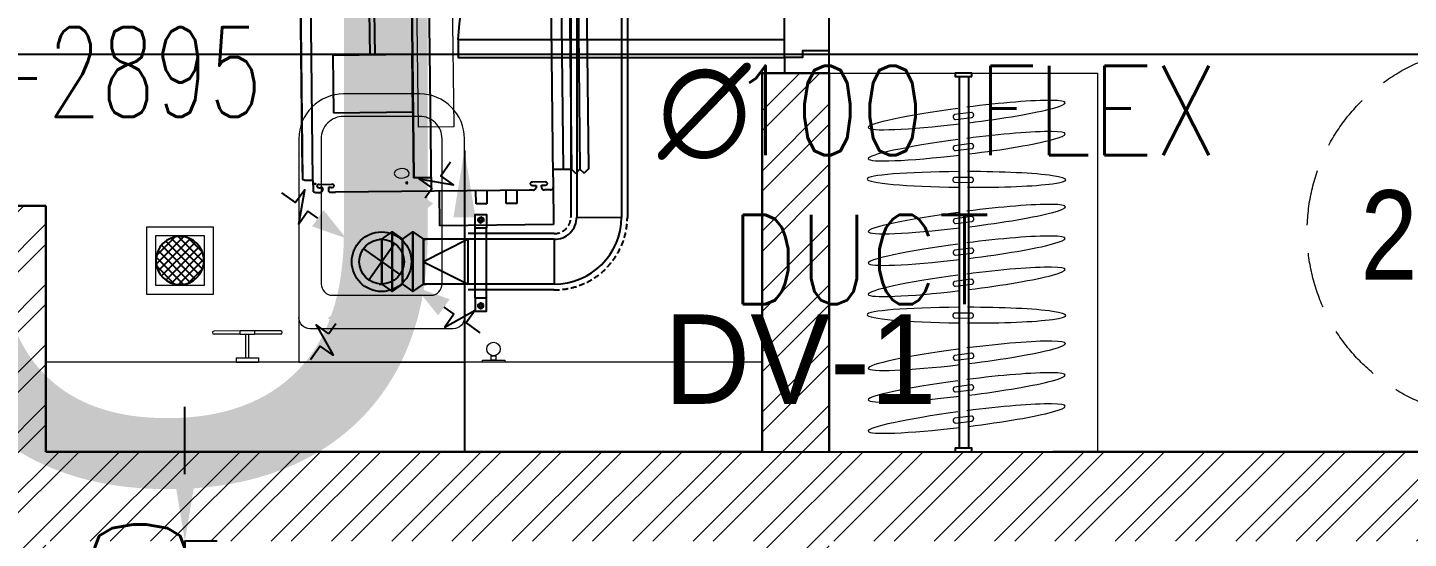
# Model space of a CAD drawing. Header units: millimetres. Extents: x -9226 to 166212, y -13 to 97274.
# Drawn here: x 40609 to 43694, y 47086 to 48228 of the extents above; entities that cross this region are included whole.
import ezdxf

# ---------------------------------------------------------------- set-up
doc = ezdxf.new("R2010")
doc.units = ezdxf.units.MM
for name, pattern in [('$0$DASHED2', [0.375, 0.25, -0.125]), ('01-AT-PLA Floor Plans$0$DASHED', [19.05, 12.7, -6.35]), ('23491-XR-AR-2ND FLOOR PLAN$0$23491-XR-AR-2ND FLOOR PLAN$0$23491-A-XR-MAIN CORE service rooms$0$HIDDEN', [0.375, 0.25, -0.125]), ('23491-XR-AR-2ND FLOOR PLAN$0$23491-XR-AR-2ND FLOOR PLAN$0$Hidden_3', [7.14375, 4.7625, -2.38125]), ('HIDDEN', [9.525, 6.35, -3.175])]:
    doc.linetypes.add(name, pattern=pattern)
doc.layers.get('0').update_dxf_attribs({"color": 8})
doc.layers.get('Defpoints').update_dxf_attribs({"color": 8})
for name, color, linetype in [('-TEXT', 7, 'Continuous'), ('0-AC TEXT', 7, 'Continuous'), ('1.INS', 8, 'Continuous'), ('1.SAD', 5, 'Continuous'), ('1.STR', 8, 'Continuous'), ('1.support 2', 7, 'Continuous'), ('23491-XR-AR-2ND FLOOR PLAN$0$23491-XR-AR-2ND FLOOR PLAN$0$I-JOINERY HIDDEN', 8, '23491-XR-AR-2ND FLOOR PLAN$0$23491-XR-AR-2ND FLOOR PLAN$0$Hidden_3'), ('23491-XR-AR-2ND FLOOR PLAN$0$23491-XR-AR-2ND FLOOR PLAN$0$NEC-DR-FIXTURES', 8, 'Continuous'), ('23491-XR-AR-2ND FLOOR PLAN$0$23491-XR-AR-TYP-FLOOR$0$A-ELC-DP', 8, 'Continuous'), ('23491-XR-AR-2ND FLOOR PLAN$0$23491-XR-AR-TYP-FLOOR$0$A-ELC-DP @ 2000', 8, 'Continuous'), ('cloud', 15, 'Continuous'), ('EAD', 30, 'Continuous'), ('ETA-AC-SUPPORT', 25, 'Continuous'), ('INCHULATION', 253, 'Continuous'), ('IZ-EAD', 200, 'Continuous'), ('M-HVAC-FCU-02', 20, 'Continuous'), ('M-HVAC-FCU-05', 20, 'Continuous'), ('UNIT', 20, 'Continuous'), ('VCD SHE', 7, 'Continuous')]:
    doc.layers.add(name, color=color, linetype=linetype)
for name, color, linetype, lineweight in [('1.TAGGING', 7, 'Continuous', 5), ('1.XREF', 8, 'Continuous', 9), ('23491-XR-AR-2ND FLOOR PLAN$0$23491-XR-AR-2ND FLOOR PLAN$0$23491-XR-AR-TYP-FLOOR$0$A-FURN-FREE-PLAN', 8, 'Continuous', 5), ('23491-XR-AR-2ND FLOOR PLAN$0$23491-XR-AR-2ND FLOOR PLAN$0$23491-XR-AR-TYP-FLOOR$0$A-WALL-PATT', 8, 'Continuous', 5), ('23491-XR-AR-2ND FLOOR PLAN$0$23491-XR-AR-2ND FLOOR PLAN$0$23491-XR-AR-TYP-FLOOR$0$Zone-6_30May22$0$TYP$0$2B+G+19+R Typical Floor$0$A-DOOR', 8, 'Continuous', 25), ('23491-XR-AR-2ND FLOOR PLAN$0$23491-XR-AR-2ND FLOOR PLAN$0$A-FIXT-TOIT-PLAN', 8, 'Continuous', 20), ('23491-XR-AR-2ND FLOOR PLAN$0$23491-XR-AR-2ND FLOOR PLAN$0$A-FURN-FREE-PLAN', 8, 'Continuous', 5), ('23491-XR-AR-2ND FLOOR PLAN$0$23491-XR-AR-2ND FLOOR PLAN$0$A-WALL', 8, 'Continuous', 30), ('23491-XR-AR-2ND FLOOR PLAN$0$23491-XR-AR-TYP-FLOOR$0$A-Glaz-Sill', 8, 'Continuous', 5), ('23491-XR-AR-2ND FLOOR PLAN$0$A-WALL', 8, 'Continuous', 30), ('A-ANNO-DIMS', 8, 'Continuous', 9), ('MH TABLE', 15, 'Continuous', 0), ('MH TEXT1', 15, 'Continuous', 0)]:
    doc.layers.add(name, color=color, linetype=linetype, lineweight=lineweight)
doc.styles.add('23491-XR-AR-2ND FLOOR PLAN$0$23491-XR-AR-TYP-FLOOR$0$SDC-TEXT-ARB', font='sdc-arb.shx')
doc.styles.add('JSE', font='romans.shx', dxfattribs={"width": 0.85})
doc.styles.add('NOUSHAD', font='swissc.ttf')
doc.styles.add('ROMANS', font='isocp.shx', dxfattribs={"width": 0.8})
doc.styles.add('ROMANS100', font='romans.shx', dxfattribs={"width": 0.7, "height": 100})
doc.styles.add('SDC-TEXT-ARB', font='sdc-arb.shx', dxfattribs={"height": 0.5})
doc.styles.get("Standard").update_dxf_attribs({"font": 'romans.shx', "height": 200})
doc.dimstyles.new('ISO-25', dxfattribs={"dimtxt": 200, "dimasz": 150, "dimexe": 1.25, "dimexo": 0.625, "dimgap": 1, "dimtad": 1, "dimtoh": 1, "dimdec": 0, "dimrnd": 5, "dimtxsty": 'Standard', "dimcen": 2.5, "dimclrd": 256, "dimclre": 256, "dimclrt": 7, "dimadec": 0, "dimazin": 0, "dimtfac": 1, "dimtdec": 0, "dimtix": 1, "dimtmove": 2, "dimatfit": 3, "dimfxl": 1, "dimarcsym": 1})
doc.dimstyles.new('JSE-1.25', dxfattribs={"dimtxt": 200, "dimasz": 150, "dimexe": 0.18, "dimexo": 0.0625, "dimgap": 20, "dimtad": 1, "dimdec": 0, "dimrnd": 5, "dimzin": 0, "dimdsep": 46, "dimtxsty": 'ROMANS', "dimcen": 0.09, "dimclrd": 256, "dimclre": 256, "dimclrt": 7, "dimadec": 0, "dimazin": 0, "dimtfac": 1, "dimtdec": 0, "dimtofl": 0, "dimtmove": 0, "dimatfit": 3, "dimfxl": 1, "dimtolj": 1, "dimtzin": 0, "dimarcsym": 0})

# ---------------------------------------------------------------- blocks, each defined once
blk = doc.blocks.new('*U722')
at = {"layer": '23491-XR-AR-2ND FLOOR PLAN$0$23491-XR-AR-TYP-FLOOR$0$A-ELC-DP @ 2000', "color": 8, "lineweight": 25, "insert": (129.2, 99.7), "char_height": 1442.988, "attachment_point": 1, "style": '23491-XR-AR-2ND FLOOR PLAN$0$23491-XR-AR-TYP-FLOOR$0$SDC-TEXT-ARB'}
blk.add_mtext_dynamic_manual_height_columns('{\\fArial|b0|i0|c0|p34;ONU}', width=1442.988, gutter_width=7214.9, heights=[0], dxfattribs=at)
blk = doc.blocks.new('23491-XR-AR-2ND FLOOR PLAN$0$23491-XR-AR-TYP-FLOOR$0$A$C81039be2')
at = {"layer": '23491-XR-AR-2ND FLOOR PLAN$0$23491-XR-AR-TYP-FLOOR$0$A-ELC-DP'}
blk.add_blockref('*U722', (0, 0), dxfattribs=at)
blk = doc.blocks.new('*U187')
at = {"color": 8, "ltscale": 0.05}
blk.add_line((200, -145), (200, 145), dxfattribs=at)
at = {"color": 8}
for points in [[(0.1, -850), (200.1, -850), (200.1, 750), (0.1, 750)], [(271, 284), (262, 284), (262, 316), (271, 316), (271, 284)], [(200, -225), (205, -225), (205, -275), (200, -275)], [(205, -245), (214.6, -245), (214.6, -255), (205, -255)]]:
    blk.add_lwpolyline(points, close=True, dxfattribs=at)
for points in [[(263, 316), (263, 374.5)], [(270, 316), (270, 374.5)], [(210, 324.9), (200, 324.9)], [(200, 324.9), (200, 275.1)], [(210, 324.9), (210, 275.1)], [(210, 303.5), (262, 303.5)], [(210, 296.5), (262, 296.5)], [(263, 225.5), (263, 284)], [(270, 225.5), (270, 284)], [(210, 275.1), (200, 275.1)]]:
    blk.add_lwpolyline(points, dxfattribs=at)
blk.add_lwpolyline([(800, -85), (800, 85, 0.414214), (700, 185), (200, 185), (200, -185), (700, -185, 0.414214)], format="xyb", close=True, dxfattribs=at)
blk.add_lwpolyline([(300, -185, -0.414214), (275, -160), (275, 160, -0.414214), (300, 185)], format="xyb", dxfattribs=at)
at = {"color": 8, "ltscale": 0.2}
blk.add_lwpolyline([(750, -85), (750, 85, 0.414214), (700, 135), (375, 135, 0.414214), (350, 110), (350, -110, 0.414214), (375, -135), (700, -135, 0.414214)], format="xyb", close=True, dxfattribs=at)
blk.add_circle((425, 0), 50, dxfattribs=at)
at = {"color": 8}
blk.add_circle((229.7, -250), 15.1, dxfattribs=at)
for centre, start, end in [((266.5, 374.5), 0, 180), ((266.5, 225.5), 180, 0)]:
    blk.add_arc(centre, 3.5, start, end, dxfattribs=at)
blk = doc.blocks.new('23491-XR-AR-2ND FLOOR PLAN$0$23491-XR-AR-2ND FLOOR PLAN$0$A$C9ddd01cc')
at = {"layer": '23491-XR-AR-2ND FLOOR PLAN$0$23491-XR-AR-2ND FLOOR PLAN$0$NEC-DR-FIXTURES', "linetype": 'ByBlock'}
h = blk.add_hatch(dxfattribs=at)
h.set_pattern_fill('_USER', color=8, scale=17.945026, angle=163.5932, style=0, double=1, pattern_type=0)
h.set_pattern_definition([(45, (-596980.314, -23271.093), (-12.6890497, 12.6890497), []), (135, (-596980.314, -23271.093), (-12.6890497, -12.6890497), [])])
h.paths.add_polyline_path([(100, 171.8, 1), (100, 28.2, 1)])
at = {"layer": '23491-XR-AR-2ND FLOOR PLAN$0$23491-XR-AR-2ND FLOOR PLAN$0$NEC-DR-FIXTURES', "color": 8, "lineweight": 0, "ltscale": 0.5}
for points in [[(0, 0), (0, 200), (200, 200), (200, 0)], [(173.3, 173.3), (173.3, 26.7), (26.7, 26.7), (26.7, 173.3)]]:
    blk.add_lwpolyline(points, close=True, dxfattribs=at)
at = {"layer": '23491-XR-AR-2ND FLOOR PLAN$0$23491-XR-AR-2ND FLOOR PLAN$0$NEC-DR-FIXTURES', "color": 8, "linetype": 'ByBlock'}
blk.add_circle((100, 100), 71.8, dxfattribs=at)
blk = doc.blocks.new('*U505')
at = {"layer": '23491-XR-AR-2ND FLOOR PLAN$0$23491-XR-AR-2ND FLOOR PLAN$0$23491-XR-AR-TYP-FLOOR$0$Zone-6_30May22$0$TYP$0$2B+G+19+R Typical Floor$0$A-DOOR', "color": 8}
for p, q in [((0.765, 0), (0.035, 0)), ((0.75, -0.1), (0.05, -0.1))]:
    blk.add_line(p, q, dxfattribs=at)
blk.add_lwpolyline([(0.725, 0), (0.725, 0.7289), (0.765, 0.7289), (0.765, 0)], close=True, dxfattribs=at)
for points in [[(0.035, 0), (0, 0), (0, -0.1), (0.05, -0.1), (0.05, -0.04), (0.035, -0.04), (0.035, 0)], [(0.765, 0), (0.8, 0), (0.8, -0.1), (0.75, -0.1), (0.75, -0.04), (0.765, -0.04), (0.765, 0)]]:
    blk.add_lwpolyline(points, dxfattribs=at)
blk.add_arc((0.765, 0), 0.73, 93.1411, 180, dxfattribs=at)
blk = doc.blocks.new('*U191')
at = {"layer": '23491-XR-AR-2ND FLOOR PLAN$0$23491-XR-AR-2ND FLOOR PLAN$0$I-JOINERY HIDDEN', "color": 8, "linetype": 'ByBlock', "ltscale": 5, "extrusion": (-5.56122e-21, -2.50539e-08, 1), "elevation": 0}
blk.add_lwpolyline([(-193, 18.4), (-185.4, 18.4), (-185.4, -18.4), (-193, -18.4)], close=True, dxfattribs=at)
for points in [[(645.9, 11), (-185.4, 11)], [(-185.4, -9), (645.9, -9)]]:
    blk.add_lwpolyline(points, dxfattribs=at)
at = {"layer": '23491-XR-AR-2ND FLOOR PLAN$0$23491-XR-AR-2ND FLOOR PLAN$0$I-JOINERY HIDDEN', "color": 8, "linetype": 'ByBlock', "ltscale": 5, "extrusion": (-5.56122e-21, -2.50539e-08, 1)}
blk.add_lwpolyline([(645.9, 18.4), (653.4, 18.4), (653.4, -18.4), (645.9, -18.4)], close=True, dxfattribs=at)
blk = doc.blocks.new('23491-XR-AR-2ND FLOOR PLAN')
at = {"layer": '23491-XR-AR-2ND FLOOR PLAN$0$23491-XR-AR-2ND FLOOR PLAN$0$23491-XR-AR-TYP-FLOOR$0$A-WALL-PATT', "linetype": '23491-XR-AR-2ND FLOOR PLAN$0$23491-XR-AR-2ND FLOOR PLAN$0$23491-A-XR-MAIN CORE service rooms$0$HIDDEN'}
h = blk.add_hatch(dxfattribs=at)
h.set_pattern_fill('ANSI32', color=8, scale=10)
h.paths.add_polyline_path([(39650, 49280), (39849.9, 49280), (39849.9, 47830), (40650, 47830), (40650, 47280), (42250, 47280), (42250, 48126.4), (42400, 48126.4), (42400, 47280), (46700, 47280), (46700, 47080), (42400, 47080), (42400, 45380), (43000, 45380), (43000, 45280), (41550, 45280), (41550, 45380), (42250, 45379.9), (42250, 47080), (40650, 47080), (40650, 46530), (39850, 46530), (39850, 45380), (40750, 45380), (40750, 45280), (39850, 45280), (39850, 45180), (39650, 45180)])
h.paths.add_polyline_path([(40547.7, 46630), (39847.7, 46630), (39850, 47730), (40550, 47730)], flags=16)
at = {"layer": '23491-XR-AR-2ND FLOOR PLAN$0$23491-XR-AR-2ND FLOOR PLAN$0$23491-XR-AR-TYP-FLOOR$0$A-FURN-FREE-PLAN', "color": 8}
for p, q in [((42400, 48126.4), (43000, 48126.4)), ((42400, 47280), (43000, 47280))]:
    blk.add_line(p, q, dxfattribs=at)
blk.add_lwpolyline([(43000, 47280), (43000, 48126.4)], dxfattribs=at)
at = {"layer": '23491-XR-AR-2ND FLOOR PLAN$0$23491-XR-AR-2ND FLOOR PLAN$0$A-FURN-FREE-PLAN', "color": 8}
for p, q in [((42717.7, 48038.6, 0), (42680, 48033.7, 0)), ((42681.8, 48022.9, 0), (42718.8, 48027.4, 0)), ((42717.8, 47968.9, 0), (42680, 47964, 0)), ((42681.8, 47953.2, 0), (42718.8, 47957.7, 0)), ((42717.9, 47893.4, 0), (42679.8, 47893.4, 0)), ((42680.3, 47882.4, 0), (42717.5, 47882.1, 0)), ((42718.1, 47806, 0), (42680.4, 47801.1, 0)), ((42682.2, 47790.3, 0), (42719.2, 47794.8, 0)), ((42717.7, 47735.3, 0), (42680, 47730.4, 0)), ((42681.8, 47719.6, 0), (42718.8, 47724.1, 0)), ((42717.8, 47665.6, 0), (42680, 47660.7, 0)), ((42681.8, 47649.9, 0), (42718.8, 47654.4, 0)), ((42717.9, 47590.1, 0), (42679.8, 47590.1, 0)), ((42680.3, 47579.1, 0), (42717.5, 47578.8, 0)), ((42718.1, 47500.2, 0), (42680.4, 47495.3, 0)), ((42682.2, 47484.5, 0), (42719.2, 47489, 0)), ((42717.7, 47429.5, 0), (42680, 47424.6, 0)), ((42681.8, 47413.7, 0), (42718.8, 47418.3, 0)), ((42717.8, 47359.8, 0), (42680, 47354.9, 0)), ((42681.8, 47344, 0), (42718.8, 47348.6, 0))]:
    blk.add_line(p, q, dxfattribs=at)
at = {"layer": '23491-XR-AR-2ND FLOOR PLAN$0$23491-XR-AR-2ND FLOOR PLAN$0$A-FURN-FREE-PLAN', "color": 8, "linetype": '23491-XR-AR-2ND FLOOR PLAN$0$23491-XR-AR-2ND FLOOR PLAN$0$Hidden_3', "ltscale": 10}
for centre, radius, start, end in [((42682.7, 48028.6, 0), 5.8, 118.2026, 261.0725), ((42717, 48032.9, 0), 5.78, 287.9656, 82.6182), ((42682.7, 47958.9, 0), 5.8, 118.2026, 261.0725), ((42717, 47963.2, 0), 5.78, 287.9656, 82.6182), ((42681.9, 47887.9, 0), 5.8, 110.8183, 253.6881), ((42716.5, 47887.8, 0), 5.78, 280.5812, 75.2338), ((42683.1, 47796, 0), 5.8, 118.2026, 261.0725), ((42717.4, 47800.3, 0), 5.78, 287.9656, 82.6182), ((42682.7, 47725.3, 0), 5.8, 118.2026, 261.0725), ((42717, 47729.6, 0), 5.78, 287.9656, 82.6182), ((42717, 47659.9, 0), 5.78, 287.9656, 82.6182), ((42682.7, 47655.6, 0), 5.8, 118.2026, 261.0725), ((42681.9, 47584.6, 0), 5.8, 110.8183, 253.6881), ((42716.5, 47584.5, 0), 5.78, 280.5812, 75.2338), ((42683.1, 47490.2, 0), 5.8, 118.2026, 261.0725), ((42717.4, 47494.5, 0), 5.78, 287.9656, 82.6182), ((42682.7, 47419.5, 0), 5.8, 118.2026, 261.0725), ((42717, 47423.8, 0), 5.78, 287.9656, 82.6182), ((42682.7, 47349.8, 0), 5.8, 118.2026, 261.0725), ((42717, 47354.1, 0), 5.78, 287.9656, 82.6182)]:
    blk.add_arc(centre, radius, start, end, dxfattribs=at)
at = {"layer": '23491-XR-AR-2ND FLOOR PLAN$0$23491-XR-AR-2ND FLOOR PLAN$0$A-FURN-FREE-PLAN', "color": 8, "lineweight": 0, "ltscale": 10, "extrusion": (1.29042e-09, 1.18861e-10, 1)}
for centre, major_axis, ratio, start_param, end_param in [((42717.4, 48033.9, 0), (210.1, 26.5, 0), 0.082947, 4.674333, 7.892004), ((42717.4, 48033.9, 0), (230.4, 29.1, 0), 0.075611, 1.691856, 4.591299), ((42717.4, 47964.2, 0), (230.4, 29.1, 0), 0.075611, 1.691856, 4.591299), ((42717.4, 47964.2, 0), (210.1, 26.5, 0), 0.082947, 4.674333, 7.892004), ((42717.8, 47801.3, 0), (210.1, 26.5, 0), 0.082947, 4.674333, 7.892004), ((42717.8, 47801.3, 0), (230.4, 29.1, 0), 0.075611, 1.691856, 4.591299), ((42717.4, 47730.6, 0), (210.1, 26.5, 0), 0.082947, 4.674333, 7.892004), ((42717.4, 47730.6, 0), (230.4, 29.1, 0), 0.075611, 1.691856, 4.591299), ((42717.4, 47660.9, 0), (230.4, 29.1, 0), 0.075611, 1.691856, 4.591299), ((42717.4, 47660.9, 0), (210.1, 26.5, 0), 0.082947, 4.674333, 7.892004), ((42717.8, 47495.5, 0), (230.4, 29.1, 0), 0.075611, 1.691856, 4.591299), ((42717.8, 47495.5, 0), (210.1, 26.5, 0), 0.082947, 4.674333, 7.892004), ((42717.4, 47424.8, 0), (210.1, 26.5, 0), 0.082947, 4.674333, 7.892004), ((42717.4, 47424.8, 0), (230.4, 29.1, 0), 0.075611, 1.691856, 4.591299), ((42717.4, 47355.1, 0), (210.1, 26.5, 0), 0.082947, 4.674333, 7.892004), ((42717.4, 47355.1, 0), (230.4, 29.1, 0), 0.075611, 1.691856, 4.591299)]:
    blk.add_ellipse(centre, major_axis=major_axis, ratio=ratio, start_param=start_param, end_param=end_param, dxfattribs=at)
at = {"layer": '23491-XR-AR-2ND FLOOR PLAN$0$23491-XR-AR-2ND FLOOR PLAN$0$A-FURN-FREE-PLAN', "color": 8, "lineweight": 0, "ltscale": 10, "extrusion": (1.29499e-09, -4.79752e-11, 1)}
for centre, major_axis, ratio, start_param, end_param in [((42717, 47888.8, 0), (232.3, -0.8, 0), 0.075611, 1.691856, 4.591299), ((42717, 47888.8, 0), (211.8, -0.7, 0), 0.082947, 4.674333, 7.892004), ((42717, 47585.4, 0), (232.3, -0.8, 0), 0.075611, 1.691856, 4.591299), ((42717, 47585.4, 0), (211.8, -0.7, 0), 0.082947, 4.674333, 7.892004)]:
    blk.add_ellipse(centre, major_axis=major_axis, ratio=ratio, start_param=start_param, end_param=end_param, dxfattribs=at)
at = {"layer": '23491-XR-AR-2ND FLOOR PLAN$0$23491-XR-AR-2ND FLOOR PLAN$0$A-WALL', "color": 8}
for p, q in [((42250, 48126.4), (42250, 47280)), ((42400, 48126.4), (42250, 48126.4)), ((42400, 47280), (42400, 48126.4)), ((40650, 47830), (39850, 47830)), ((40650, 47280), (40650, 47830)), ((40650, 47280), (42250, 47280))]:
    blk.add_line(p, q, dxfattribs=at)
at = {"layer": '23491-XR-AR-2ND FLOOR PLAN$0$A-WALL', "color": 8}
blk.add_line((42900, 47280), (47200, 47280), dxfattribs=at)
at = {"layer": '23491-XR-AR-2ND FLOOR PLAN$0$23491-XR-AR-2ND FLOOR PLAN$0$23491-XR-AR-TYP-FLOOR$0$Zone-6_30May22$0$TYP$0$2B+G+19+R Typical Floor$0$A-DOOR', "color": 8, "xscale": -1000.000000000013, "yscale": 1000.000000000013, "zscale": 1000.000000000008, "rotation": 90}
blk.add_blockref('*U505', (42300, 48926.4, 0), dxfattribs=at)
at = {"layer": '23491-XR-AR-2ND FLOOR PLAN$0$23491-XR-AR-2ND FLOOR PLAN$0$A-FIXT-TOIT-PLAN', "color": 8, "extrusion": (3.69115e-14, 2.87316e-07, 1), "rotation": 90.00116121740062}
blk.add_blockref('*U187', (41400, 47279.9, 0), dxfattribs=at)
at = {"layer": '23491-XR-AR-2ND FLOOR PLAN$0$23491-XR-AR-2ND FLOOR PLAN$0$A-FURN-FREE-PLAN', "color": 8, "ltscale": 10, "xscale": -1, "rotation": 270}
blk.add_blockref('*U191', (42700, 47473), dxfattribs=at)
at = {"layer": '23491-XR-AR-2ND FLOOR PLAN$0$23491-XR-AR-2ND FLOOR PLAN$0$NEC-DR-FIXTURES', "color": 8, "xscale": -0.7499999999999932, "yscale": 0.7499999999999932, "zscale": 0.7499999999999932, "rotation": 180}
blk.add_blockref('23491-XR-AR-2ND FLOOR PLAN$0$23491-XR-AR-2ND FLOOR PLAN$0$A$C9ddd01cc', (40874.4, 47782.4, 0), dxfattribs=at)
at = {"layer": '23491-XR-AR-2ND FLOOR PLAN$0$23491-XR-AR-TYP-FLOOR$0$A-Glaz-Sill', "color": 8, "lineweight": 25}
blk.add_blockref('23491-XR-AR-2ND FLOOR PLAN$0$23491-XR-AR-TYP-FLOOR$0$A$C81039be2', (37050, 48560, 0), dxfattribs=at)
blk = doc.blocks.new('XREF')
at = {"layer": 'A-ANNO-DIMS', "color": 8}
blk.add_blockref('23491-XR-AR-2ND FLOOR PLAN', (0, 0), dxfattribs=at)
blk = doc.blocks.new('I LOVE USTR')
at = {"layer": 'MH TABLE', "linetype": '$0$DASHED2', "ltscale": 500}
blk.add_circle((43880.8, 47772, -0.4), 413, dxfattribs=at)
at = {"layer": 'MH TEXT1', "linetype": '$0$DASHED2', "ltscale": 1000, "style": 'NOUSHAD'}
blk.add_text('25cm', height=200, dxfattribs=at).set_placement((43587.1, 47665, -0.4))
blk = doc.blocks.new('A$C32d94600')
at = {"layer": 'cloud', "color": 15}
blk.add_blockref('I LOVE USTR', (-5100, -86375.9, 0), dxfattribs=at)
blk = doc.blocks.new('IZ-DV 150')
at = {"layer": 'IZ-EAD'}
for p, q in [((0, 75), (0, -75)), ((-75, 0), (75, 0))]:
    blk.add_line(p, q, dxfattribs=at)
for points in [[(-4.5, 299.5), (-57.4, 299.5), (48.4, 349.7), (-4.5, 349.7), (-4.5, 406.3)], [(-4.5, 258.8), (-4.5, 299.5)], [(-299.5, 4.5), (-299.5, 57.4), (-349.7, -48.4), (-349.7, 4.5), (-406.3, 4.5)], [(299.5, 4.5), (299.5, 57.4), (349.7, -48.4), (349.7, 4.5), (406.3, 4.5)], [(-258.8, 4.5), (-299.5, 4.5)], [(258.8, 4.5), (299.5, 4.5)], [(-4.5, -258.8), (-4.5, -299.5)], [(-4.5, -299.5), (-57.4, -299.5), (48.4, -349.7), (-4.5, -349.7), (-4.5, -406.3)]]:
    blk.add_lwpolyline(points, dxfattribs=at)
for radius in [100, 75]:
    blk.add_circle((0, 0), radius, dxfattribs=at)
for points in [[(28.8, 258.8), (-4.5, 141.6), (-37.9, 258.8)], [(-258.8, -28.8), (-141.6, 4.5), (-258.8, 37.9)], [(258.8, -28.8), (141.6, 4.5), (258.8, 37.9)], [(28.8, -258.8), (-4.5, -141.6), (-37.9, -258.8)]]:
    blk.add_solid(points, dxfattribs=at)
blk = doc.blocks.new('t')
at = {"layer": 'ETA-AC-SUPPORT', "color": 7, "linetype": 'HIDDEN', "ltscale": 0.3, "extrusion": (2.40653e-07, 5.25136e-08, 1)}
for p, q in [((4429.3, -9484.4, 0), (4379.3, -9484.4, 0)), ((4392.9, -9513, 0), (4404.3, -9506.4, 0)), ((4392.9, -9526.2, 0), (4392.9, -9513, 0)), ((4392.9, -9526.2, 0), (4404.3, -9532.9, 0)), ((4415.8, -9513, 0), (4404.3, -9506.4, 0)), ((4415.8, -9526.2, 0), (4404.3, -9532.9, 0)), ((4415.8, -9526.2, 0), (4415.8, -9513, 0))]:
    blk.add_line(p, q, dxfattribs=at)
at = {"layer": 'ETA-AC-SUPPORT', "color": 7, "linetype": 'Continuous', "ltscale": 0.3, "extrusion": (2.40653e-07, 5.25136e-08, 1), "elevation": 0}
blk.add_lwpolyline([(4429.3, -9484.4), (4429.3, -9543.9), (4379.3, -9543.9), (4379.3, -9484.4)], dxfattribs=at)
at = {"layer": 'ETA-AC-SUPPORT', "color": 7, "linetype": 'HIDDEN', "ltscale": 0.3, "extrusion": (2.40653e-07, 5.25136e-08, 1)}
for radius in [11.5, 6]:
    blk.add_circle((4404.3, -9519.6, 0), radius, dxfattribs=at)
blk = doc.blocks.new('*U554')
at = {"layer": 'ETA-AC-SUPPORT', "color": 7, "linetype": 'Continuous', "ltscale": 0.3, "extrusion": (2.40653e-07, 5.25136e-08, 1)}
for p, q in [((4404.3, -9357.5, 0), (4404.3, -9514.1, 0)), ((4429.3, -9357.5, 0), (4429.3, -9514.1, 0))]:
    blk.add_line(p, q, dxfattribs=at)
at = {"color": 7, "linetype": 'Continuous', "xscale": -0.5, "yscale": 0.5, "zscale": 0.5, "rotation": 180}
blk.add_blockref('t', (2214.7, -14099.7, 0), dxfattribs=at)
at = {"color": 7, "linetype": 'Continuous', "xscale": 0.5, "yscale": 0.5, "zscale": 0.5}
blk.add_blockref('t', (2214.7, -4771.9, 0), dxfattribs=at)
blk = doc.blocks.new('*D382')
at = {"layer": 'Defpoints', "color": 0, "transparency": 16777216}
for p in [(41032.8, 47080), (40960.5, 46691.9), (41024.4, 46691.9, 0)]:
    blk.add_point(p, dxfattribs=at)
at = {"layer": 'VCD SHE', "lineweight": -2, "transparency": 16777216}
for p, q in [((40960.5, 47230), (40960.5, 47380)), ((41032.2, 47080), (40959.2, 47080)), ((40960.5, 47080), (40960.5, 46691.9)), ((41023.8, 46691.9), (40959.2, 46691.9)), ((40960.5, 46541.9), (40960.5, 46391.9))]:
    blk.add_line(p, q, dxfattribs=at)
at = {"layer": 'VCD SHE', "transparency": 16777216}
for points in [[(40935.5, 47230), (40985.5, 47230), (40960.5, 47080)], [(40935.5, 46541.9), (40985.5, 46541.9), (40960.5, 46691.9)]]:
    blk.add_solid(points, dxfattribs=at)
at = {"layer": 'VCD SHE', "color": 7, "transparency": 16777216, "insert": (40859.5, 46885.9), "char_height": 200, "attachment_point": 5, "rotation": 90}
blk.add_mtext('390', dxfattribs=at)
blk = doc.blocks.new('865')
at = {"layer": 'M-HVAC-FCU-02', "color": 30}
for p, q in [((-402.3, -23.8), (-402.3, -43.8)), ((402.3, -23.8), (402.3, -43.8)), ((-402.3, -43.8), (-412.3, -53.8)), ((-402.3, -63.8), (-412.3, -53.8)), ((-402.3, -63.8), (-412.3, -73.8)), ((402.3, -43.8), (-402.3, -43.8)), ((402.3, -63.8), (-402.3, -63.8)), ((402.3, -43.8), (412.3, -53.8)), ((402.3, -63.8), (412.3, -53.8)), ((402.3, -63.8), (412.3, -73.8)), ((-402.3, -83.8), (-412.3, -73.8)), ((402.3, -83.8), (-402.3, -83.8)), ((402.3, -83.8), (412.3, -73.8))]:
    blk.add_line(p, q, dxfattribs=at)
at = {"layer": 'M-HVAC-FCU-05', "color": 30}
for p, q in [((-422, 586.7), (-419.6, 592.1)), ((-422, 567.1), (-422, 586.7)), ((419.1, 592.3), (-419.6, 592.1)), ((-402.5, 592.1), (419.1, 592.3)), ((421.5, 586.9), (419.1, 592.3)), ((421.5, 567.3), (421.5, 586.9)), ((-450.2, 561.3), (-450.2, 551.6)), ((-422, 567.6), (-445.8, 567.6)), ((-439.4, 544.6), (-439.4, 550.6)), ((-431.6, 552.7), (-431.6, 523.1)), ((-422, 567.6), (421.5, 567.8)), ((421.5, 567.8), (445.3, 567.8)), ((431.1, 552.9), (431.2, 523.4)), ((438.9, 544.9), (438.9, 550.8)), ((449.7, 561.5), (449.7, 551.9)), ((-450.2, 524.3), (-450.2, 514.9)), ((-450, 47.3), (-450.2, 514.9)), ((-439.2, 531.3), (-445.9, 531.3)), ((-445.1, 544.6), (-439.4, 544.6)), ((-439.2, 524.5), (-439.2, 531.3)), ((-132, 517.4), (-265.5, 517.3)), ((-265.5, 517.3), (-265.4, 329.5)), ((-131.9, 329.6), (-132, 517.4)), ((140.3, 517.5), (273.7, 517.5)), ((140.3, 329.6), (140.3, 517.5)), ((273.7, 517.5), (273.8, 329.7)), ((438.7, 531.6), (445.5, 531.6)), ((438.7, 524.8), (438.7, 531.6)), ((444.7, 544.9), (438.9, 544.9)), ((449.7, 524.6), (449.7, 515.1)), ((450, 47.6), (449.7, 515.1)), ((29.7, 458.4), (-30.5, 458.4)), ((-30.4, 388.7), (-30.5, 458.4)), ((29.8, 388.7), (29.7, 458.4)), ((-132, 429.5), (-30.5, 429.5)), ((-132, 417.5), (-30.4, 417.6)), ((-31.8, 417.6), (-31.8, 329.6)), ((-30.4, 417.6), (-31.8, 417.6)), ((-30.4, 329.6), (-30.4, 417.6)), ((140.3, 429.5), (29.8, 429.5)), ((29.8, 329.6), (29.8, 417.6)), ((29.8, 417.6), (31.1, 417.6)), ((140.3, 417.6), (29.8, 417.6)), ((31.1, 417.6), (31.1, 329.6)), ((-30.4, 388.7), (29.8, 388.7)), ((418.7, 329.7), (-419, 329.5)), ((-418.9, 287.8), (-419, 329.5)), ((-417.9, 327.9), (417.6, 328.2)), ((-417.9, 327.9), (-417.9, 287.8)), ((-265.4, 329.5), (-131.9, 329.6)), ((-31.8, 329.6), (-30.4, 329.6)), ((31.1, 329.6), (29.8, 329.6)), ((273.8, 329.7), (140.3, 329.6)), ((417.6, 328.2), (417.6, 288.1)), ((418.7, 288.1), (418.7, 329.7)), ((-531, 268.5), (-450.1, 268.6)), ((-530.9, -0.2), (-531, 268.5)), ((-450.1, 287.8), (449.9, 288.1)), ((-480.8, 157), (-480.8, 182.5)), ((-480.8, 182.5), (-450, 182.5)), ((-450, 157), (-480.8, 157)), ((-480.8, 111.4), (-450, 111.4)), ((-480.8, 86), (-480.8, 111.4)), ((-450, 86), (-480.8, 86)), ((-450, 47.3), (-450, 56.9)), ((-439.2, 40.3), (-445, 40.3)), ((-439.2, 46.3), (-439.2, 40.3)), ((-431.4, 18.8), (-431.4, 48.4)), ((431.4, 19), (431.4, 48.6)), ((439.2, 46.5), (439.2, 40.6)), ((439.2, 40.6), (445, 40.6)), ((450, 47.6), (450, 57.2)), ((-450, 6.3), (-450, 20)), ((-445.7, 27), (-439, 27)), ((-439, 27), (-439, 20.2)), ((-420.5, -0.1), (420.5, 0.1)), ((402.3, 0.1), (402.3, -23.7)), ((420.2, 0.1), (444.7, 0.1)), ((439, 27.3), (439, 20.4)), ((445.7, 27.3), (439, 27.3)), ((450, 6.6), (450, 20.3)), ((-435, -0.1), (-530.9, -0.2)), ((-420.2, -0.1), (-444.7, -0.1)), ((-402.3, -0.1), (-402.3, -23.9)), ((402.3, -23.7), (-402.3, -23.9)), ((402.3, -23.7), (-402.3, -23.9))]:
    blk.add_line(p, q, dxfattribs=at)
at = {"layer": 'M-HVAC-FCU-05', "color": 30, "lineweight": 18}
for p, q in [((-300.6, 316.9), (307.7, 317.1)), ((-300.6, 233.5), (-300.6, 316.9)), ((307.7, 317.1), (307.7, 233.7)), ((307.7, 233.7), (-300.6, 233.5))]:
    blk.add_line(p, q, dxfattribs=at)
at = {"layer": 'M-HVAC-FCU-05', "color": 30}
for points in [[(-445.8, 567.6, 0.14745), (-447.3, 567.2, 0.057538), (-447.9, 566.8, 0.043631), (-448.4, 566.2, 0.037373), (-448.9, 565.4, 0.018686), (-449.2, 564.8, 0.02183), (-449.5, 563.9, 0.03988), (-450.1, 561.5, 0.006038), (-450.2, 561.3)], [(-450.2, 551.6, 0.032566), (-450.1, 550.3, 0.04988), (-449.7, 548.7, 0.245422), (-445.4, 544.7, 0.018987), (-445.1, 544.6)], [(-435.5, 558.3, 0.03023), (-435.7, 558.3, 0.042163), (-436.2, 558.1, 0.109989), (-437.5, 557.3, 0.060394), (-438.2, 556.3, 0.042159), (-438.7, 555.4, 0.031845), (-439, 554.3, 0.028129), (-439.2, 553.1, 0.024443), (-439.4, 551.6, 0.013294), (-439.4, 550.6)], [(-431.6, 552.7, 0.018031), (-431.6, 553.2, 0.033701), (-431.7, 554.5, 0.041222), (-432, 555.7, 0.04728), (-432.4, 556.6, 0.066586), (-433, 557.4, 0.138842), (-434.5, 558.2, 0.036684), (-435, 558.3, 0.034492), (-435.5, 558.3)], [(431.1, 553, -0.018031), (431.1, 553.5, -0.033701), (431.3, 554.8, -0.041222), (431.6, 555.9, -0.04728), (432, 556.9, -0.066586), (432.6, 557.6, -0.138842), (434, 558.5, -0.036684), (434.5, 558.5, -0.034492), (435.1, 558.5)], [(435.1, 558.5, -0.03023), (435.3, 558.5, -0.042163), (435.7, 558.4, -0.109989), (437.1, 557.5, -0.060394), (437.8, 556.6, -0.042159), (438.3, 555.6, -0.031845), (438.6, 554.6, -0.028129), (438.8, 553.3, -0.024443), (438.9, 551.9, -0.013294), (438.9, 550.9)], [(449.7, 551.9, -0.032566), (449.6, 550.6, -0.04988), (449.2, 549, -0.245422), (444.9, 544.9, -0.018987), (444.7, 544.9)], [(445.3, 567.8, -0.14745), (446.8, 567.5, -0.057538), (447.4, 567, -0.043631), (447.9, 566.4, -0.037373), (448.4, 565.6, -0.018686), (448.7, 565, -0.02183), (449.1, 564.1, -0.03988), (449.7, 561.8, -0.006038), (449.7, 561.5)], [(-445.9, 531.3, 0.028262), (-446.1, 531.3, 0.052211), (-446.7, 531.2, 0.123145), (-448.2, 530.2, 0.055731), (-448.9, 529.4, 0.037382), (-449.3, 528.6, 0.033882), (-449.7, 527.6, 0.029807), (-450, 526.4, 0.025735), (-450.1, 525, 0.009134), (-450.2, 524.3)], [(-435.3, 517.5, -0.026495), (-435.5, 517.5, -0.048004), (-436.1, 517.7, -0.118717), (-437.6, 518.9, -0.058793), (-438.3, 519.9, -0.041358), (-438.7, 521, -0.031459), (-439, 522.1, -0.027983), (-439.1, 523.3, -0.020442), (-439.2, 524.5)], [(-431.6, 523.1, -0.01724), (-431.7, 522.4, -0.027058), (-432, 521.1, -0.037824), (-432.5, 519.8, -0.040466), (-432.9, 518.9, -0.050447), (-433.5, 518.3, -0.055402), (-434, 517.9, -0.140685), (-435.3, 517.5)], [(431.2, 523.4, 0.01724), (431.3, 522.7, 0.027058), (431.6, 521.3, 0.037824), (432.1, 520, 0.040466), (432.5, 519.2, 0.050447), (433.1, 518.5, 0.055402), (433.6, 518.1, 0.140685), (434.9, 517.8)], [(434.9, 517.8, 0.026495), (435.1, 517.8, 0.048004), (435.7, 518, 0.118717), (437.2, 519.2, 0.058793), (437.9, 520.2, 0.041358), (438.3, 521.2, 0.031459), (438.6, 522.3, 0.027983), (438.7, 523.6, 0.020442), (438.7, 524.8)], [(445.5, 531.6, -0.028262), (445.6, 531.6, -0.052211), (446.3, 531.5, -0.123145), (447.8, 530.5, -0.055731), (448.5, 529.7, -0.037382), (448.9, 528.9, -0.033882), (449.3, 527.9, -0.029807), (449.5, 526.7, -0.025735), (449.7, 525.2, -0.009134), (449.7, 524.6)], [(-445, 40.3, -0.018958), (-445.2, 40.4, -0.034322), (-445.9, 40.6, -0.196303), (-449.3, 44, -0.051286), (-449.8, 45.5, -0.034229), (-450, 46.7, -0.012756), (-450, 47.3)], [(-435.4, 54, 0.03023), (-435.6, 53.9, 0.042163), (-436, 53.8, 0.109989), (-437.3, 52.9, 0.060394), (-438.1, 52, 0.042159), (-438.5, 51, 0.031845), (-438.9, 50, 0.028129), (-439.1, 48.8, 0.024443), (-439.2, 47.3, 0.013294), (-439.2, 46.3)], [(-431.4, 48.4, 0.018031), (-431.4, 48.9, 0.033701), (-431.6, 50.2, 0.041222), (-431.8, 51.4, 0.04728), (-432.3, 52.3, 0.066586), (-432.9, 53.1, 0.138842), (-434.3, 53.9, 0.036684), (-434.8, 53.9, 0.034492), (-435.4, 54)], [(431.4, 48.6, -0.018031), (431.4, 49.1, -0.033701), (431.5, 50.4, -0.041222), (431.8, 51.6, -0.04728), (432.2, 52.5, -0.066586), (432.8, 53.3, -0.138842), (434.3, 54.1, -0.036684), (434.8, 54.2, -0.034492), (435.3, 54.2)], [(435.3, 54.2, -0.03023), (435.5, 54.2, -0.042163), (436, 54.1, -0.109989), (437.3, 53.2, -0.060394), (438, 52.3, -0.042159), (438.5, 51.3, -0.031845), (438.8, 50.3, -0.028129), (439.1, 49, -0.024443), (439.2, 47.5, -0.013294), (439.2, 46.5)], [(445, 40.6, 0.018958), (445.2, 40.6, 0.034322), (445.9, 40.9, 0.196303), (449.3, 44.3, 0.051286), (449.8, 45.7, 0.034229), (449.9, 47, 0.012756), (450, 47.6)], [(-450, 20, -0.023667), (-449.9, 21.5, -0.027559), (-449.6, 22.9, -0.031647), (-449.3, 23.9, -0.050593), (-448.7, 25.1, -0.087102), (-447.7, 26.3, -0.09091), (-446.5, 26.9, -0.051146), (-445.9, 27, -0.028286), (-445.7, 27)], [(-444.7, -0.1, -0.056961), (-445.7, -0.1, -0.127139), (-447.5, 0.8, -0.061243), (-448.4, 1.7, -0.044469), (-449, 2.7, -0.028142), (-449.4, 3.6, -0.053001), (-450, 6.1, -0.008073), (-450, 6.3)], [(-439, 20.2, 0.024663), (-439, 18.7, 0.02816), (-438.8, 17.5, 0.038602), (-438.4, 16.3, 0.064309), (-437.7, 14.9, 0.093157), (-436.6, 13.7, 0.077975), (-435.5, 13.3, 0.035164), (-435.2, 13.2)], [(-435.2, 13.2, 0.153575), (-433.7, 13.6, 0.053761), (-433.2, 14.1, 0.04127), (-432.8, 14.6, 0.041237), (-432.3, 15.5, 0.025049), (-432, 16.2, 0.04783), (-431.4, 18.5, 0.006337), (-431.4, 18.8)], [(435.1, 13.4, -0.153575), (433.7, 13.9, -0.053761), (433.2, 14.3, -0.04127), (432.8, 14.8, -0.041237), (432.3, 15.7, -0.025049), (432, 16.5, -0.04783), (431.4, 18.8, -0.006337), (431.4, 19)], [(439, 20.4, -0.024663), (438.9, 19, -0.02816), (438.8, 17.8, -0.038602), (438.4, 16.5, -0.064309), (437.7, 15.2, -0.093157), (436.6, 14, -0.077975), (435.5, 13.5, -0.035164), (435.1, 13.4)], [(444.7, 0.1, 0.056961), (445.7, 0.2, 0.127139), (447.5, 1.1, 0.061243), (448.3, 2, 0.044469), (449, 3, 0.028142), (449.4, 3.9, 0.053001), (450, 6.3, 0.008073), (450, 6.6)], [(450, 20.3, 0.023667), (449.9, 21.8, 0.027559), (449.6, 23.1, 0.031647), (449.3, 24.2, 0.050593), (448.7, 25.4, 0.087102), (447.7, 26.5, 0.09091), (446.5, 27.1, 0.051146), (445.9, 27.3, 0.028286), (445.7, 27.3)]]:
    blk.add_lwpolyline(points, format="xyb", dxfattribs=at)
for centre, start_param, end_param in [((-430.2, 563), 4.712389, 10.995574), ((429.8, 563.2), -1.570796, 4.712389), ((-430.1, 345.7), 4.712389, 10.995574), ((429.8, 345.9), -1.570796, 4.712389)]:
    blk.add_ellipse(centre, major_axis=(0, 1.98), ratio=0.61, start_param=start_param, end_param=end_param, dxfattribs=at)
at = {"layer": 'M-HVAC-FCU-05', "color": 30, "lineweight": 18}
blk.add_ellipse((-407.9, 357.6), major_axis=(0, 17.9), ratio=0.61, start_param=-1.570796, end_param=4.712389, dxfattribs=at)
blk = doc.blocks.new('A$C50607691')
at = {"layer": 'UNIT', "linetype": 'ByBlock', "xscale": 0.9609999999999999, "yscale": 0.945, "rotation": 179.9952536884985}
blk.add_blockref('865', (-70.8, 299.5), dxfattribs=at)
blk = doc.blocks.new('A$Cae2e412a')
at = {"layer": '1.SAD', "extrusion": (-5.83214e-06, -5.8948e-06, 1), "rotation": 270.6169347230201}
blk.add_blockref('A$C50607691', (30314.2, 37688.2, -0.4), dxfattribs=at)

msp = doc.modelspace()

# ---------------------------------------------------------------- block references
at = {"layer": '1.STR'}
msp.add_blockref('A$C32d94600', (5100, 86375.3), dxfattribs=at)

# ---------------------------------------------------------------- next in the draw order: block references
at = {"layer": '1.XREF'}
msp.add_blockref('XREF', (0, 0), dxfattribs=at)

# ---------------------------------------------------------------- next in the draw order: linework, layer by layer
at = {"color": 30, "true_color": 0xf26722}
for points in [[(41394.2, 47754.9), (41400.2, 47754.9), (41400.2, 47654.9), (41423.4, 47638.2), (41423.4, 47771.6), (41446.7, 47754.9), (41446.7, 47654.9), (41470, 47638.2), (41470, 47771.6), (41493.3, 47754.9), (41493.3, 47654.9), (41499.3, 47654.9)], [(41394.2, 47654.9), (41400.2, 47654.9), (41400.2, 47754.9), (41423.4, 47771.6), (41423.4, 47638.2), (41446.7, 47654.9), (41446.7, 47754.9), (41470, 47771.6), (41470, 47638.2), (41493.3, 47654.9), (41493.3, 47754.9), (41499.3, 47754.9)]]:
    msp.add_lwpolyline(points, dxfattribs=at)
at = {"layer": '1.INS', "elevation": 0}
for points in [[(41823, 50036.3), (41823, 47804)], [(41949, 50036.3), (41949, 47804)], [(41785.2, 47767.9), (41593.4, 47767.9)], [(41785.2, 47641.9), (41593.4, 47641.9)]]:
    msp.add_lwpolyline(points, dxfattribs=at)
at = {"layer": 'EAD', "elevation": 0}
for points in [[(41836, 50036.3), (41836, 47804)], [(41936, 50036.3), (41936, 47804)], [(41493.4, 47654.9), (41493.4, 47754.9)], [(41593.4, 47754.9), (41493.4, 47754.9)], [(41593.4, 47754.9), (41493.4, 47704.9), (41593.4, 47654.9)], [(41785.2, 47754.9), (41593.4, 47754.9)], [(41593.4, 47654.9), (41593.4, 47754.9)], [(41593.4, 47654.9), (41493.4, 47654.9)], [(41785.2, 47654.9), (41593.4, 47654.9)]]:
    msp.add_lwpolyline(points, dxfattribs=at)
at = {"layer": 'EAD', "extrusion": (3.51922e-05, -6.03052e-07, 1), "elevation": 1.4}
for points in [[(41836, 47804.6), (41936, 47804)], [(41785.2, 47754.9), (41785.2, 47654.9)]]:
    msp.add_lwpolyline(points, dxfattribs=at)
at = {"layer": 'EAD', "extrusion": (3.51922e-05, -6.03052e-07, 1)}
for radius, start, end in [(50, 269.0246, 359.6702), (150, 269.6728, 359.6728)]:
    msp.add_arc((41786, 47804.9, 1.4), radius, start, end, dxfattribs=at)
at = {"layer": 'INCHULATION', "linetype": '01-AT-PLA Floor Plans$0$DASHED', "extrusion": (3.51922e-05, -6.03052e-07, 1)}
for radius in [163, 37]:
    msp.add_arc((41786, 47804.9, 1.4), radius, 269.6728, 359.6728, dxfattribs=at)

# ---------------------------------------------------------------- next in the draw order: block references
at = {"color": 8, "extrusion": (-8.38789e-07, 4.88119e-06, 1), "xscale": 0.6666666666666669, "yscale": 0.6666666666666669, "zscale": 0.6666666666666669, "rotation": 54.75053498729744}
msp.add_blockref('IZ-DV 150', (41400, 47704.9, 0.2), dxfattribs=at)
at = {"layer": '1.support 2', "linetype": 'ByBlock', "extrusion": (4.02055e-07, -3.5195e-05, 1), "xscale": 1.001591528757322, "yscale": 1.001591528757322, "zscale": 1.001591528757322, "rotation": 180}
msp.add_blockref('*U554', (46045.4, 38251.4, -1.7), dxfattribs=at)
at = {"layer": 'VCD SHE'}
msp.add_blockref('A$Cae2e412a', (11165.6, 10535.8, 0), dxfattribs=at)

# ---------------------------------------------------------------- next in the draw order: texts
at = {"layer": '-TEXT', "extrusion": (3.5195e-05, 4.02055e-07, 1), "insert": (42177.5, 48143, -8.7), "char_height": 200, "width": 2536.527, "attachment_point": 1, "text_direction": (1, 0, -3.5e-05), "style": 'JSE'}
msp.add_mtext('100 FLEX\\PDUCT', dxfattribs=at)
at = {"layer": '0-AC TEXT', "insert": (41133.5, 48860.4, 0), "char_height": 200, "width": 2328.667, "attachment_point": 3, "line_spacing_factor": 0.946776, "style": 'ROMANS100'}
msp.add_mtext('100x100 FAD\\P15 L/s\\PBOD+2895', dxfattribs=at)
at = {"layer": 'VCD SHE', "style": 'SDC-TEXT-ARB'}
for s, p in [('∅', (42017.5, 47945.6)), ('DV-1', (42030.5, 47387))]:
    msp.add_text(s, height=200, dxfattribs=at).set_placement(p)

# ---------------------------------------------------------------- next in the draw order: dimensions: what is measured, and where the dimension line sits
at = {"layer": 'VCD SHE'}
dim = msp.add_linear_dim(base=(40960.5, 46691.9), p1=(41032.8, 47080), p2=(41024.4, 46691.9, 0), angle=90, dimstyle='ISO-25', dxfattribs=at)
dim.commit()
dim.dimension.update_dxf_attribs({"geometry": '*D382', "text_midpoint": (40859.5, 46885.9)})

# ---------------------------------------------------------------- next in the draw order: leaders
at = {"layer": '1.TAGGING', "color": 6}
msp.add_leader([(41585, 47953.9, 0), (41585, 47280, 0), (55000, 47280, 0)], dimstyle='JSE-1.25', override={"dimgap": 20, "dimtad": 0}, dxfattribs=at)
at = {"layer": 'VCD SHE'}
msp.add_leader([(40299.2, 47336.5), (40299.2, 48168.7), (44284.1, 48168.7)], dimstyle='ISO-25', override={"dimgap": 1, "dimtad": 0}, dxfattribs=at)

doc.saveas('drawing.dxf')
